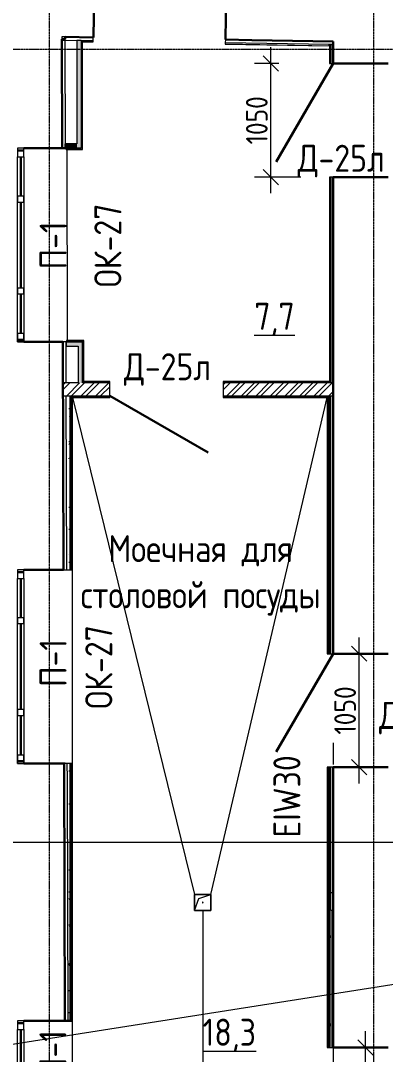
# Model space of a CAD drawing. Header units: millimetres. Extents: x 504091 to 2165846, y 135022 to 442887.
# Drawn here: x 1445732 to 1449105, y 332071 to 341631 of the extents above; entities that cross this region are included whole.
import ezdxf

# ---------------------------------------------------------------- set-up
doc = ezdxf.new("R2010")
doc.units = ezdxf.units.MM
doc.linetypes.add('ADSK_Линия сетки', pattern=[25, 20, -2.5, 0, -2.5])
doc.linetypes.add('осеваяX2', pattern=[4, 2.5, -0.5, 0.5, -0.5])
doc.layers.get('Defpoints').update_dxf_attribs({"color": 255})
for name, color, linetype, lineweight in [('_ Окна', 7, 'Continuous', 30), ('Аннотация', 7, 'Continuous', 9), ('Двери', 7, 'Continuous', 20), ('Марки дверей', 7, 'Continuous', 20), ('Марки окон', 7, 'Continuous', 20), ('Марки помещений', 7, 'Continuous', 20), ('Обобщенные модели', 7, 'Continuous', 18), ('Окна', 7, 'Continuous', 18), ('Оси', 165, 'осеваяX2', 13), ('Перекрытие', 7, 'Continuous', 18), ('размеры', 7, 'Continuous', 9), ('Стены внутренние', 7, 'Continuous', 18), ('Стены наружные', 7, 'Continuous', 18), ('Стены несущие', 7, 'Continuous', 30), ('Стены отделка', 7, 'Continuous', 30), ('Стены штриховка', 7, 'Continuous', 18)]:
    doc.layers.add(name, color=color, linetype=linetype, lineweight=lineweight)
doc.layers.add('Линии', color=7, linetype='Continuous', lineweight=9, true_color=0x00a600)
doc.styles.add('GOST Common_2', font='GOST_Common.ttf', dxfattribs={"width": 0.9, "height": 200})
doc.styles.add('GOST Common_4', font='GOST_Common.ttf', dxfattribs={"width": 0.9, "height": 200})
doc.dimstyles.new('ADSK_Основной_2_мм', dxfattribs={"dimscale": 304.8, "dimtxt": 201.142999, "dimasz": 0.463911, "dimexe": 0.492126, "dimexo": 0.492126, "dimgap": 0.098425, "dimtad": 1, "dimrnd": 0.01, "dimdsep": 46, "dimtxsty": 'GOST Common_4', "dimblk1": 'OBLIQUE', "dimblk2": 'OBLIQUE', "dimsah": 1, "dimcen": 0.09, "dimdle": 0.492126, "dimazin": 2, "dimtfac": 1, "dimtdec": 4, "dimtix": 1, "dimtmove": 0, "dimatfit": 3, "dimfxl": 0, "dimtvp": 1, "dimtolj": 1, "dimtzin": 0, "dimlwd": 20, "dimlwe": 20, "dimarcsym": 0})
pattern_1 = [(0, (1400150.29, 304821.34), (406.4, 101.6), [33.528, -271.272, 33.528, -271.272, -1625.6]), (0, (1400150.29, 304821.34), (406.4, 101.6), [-609.6, 33.528, -576.072, 33.528, -271.272, -711.2]), (0, (1400150.29, 304821.34), (406.4, 101.6), [-1524, 33.528, -169.672, 33.528, -474.472]), (120, (1400302.69, 304872.14), (-291.18818, 301.15272), [33.528, -271.272, 33.528, -271.272, -1625.6]), (120, (1400302.69, 304872.14), (-291.18818, 301.15272), [-609.6, 33.528, -576.072, 33.528, -271.272, -711.2]), (120, (1400302.69, 304872.14), (-291.18818, 301.15272), [-1524, 33.528, -169.672, 33.528, -474.472]), (240, (1400353.49, 305075.34), (-115.21182, -402.75272), [33.528, -271.272, 33.528, -271.272, -1625.6]), (240, (1400353.49, 305075.34), (-115.21182, -402.75272), [-609.6, 33.528, -576.072, 33.528, -271.272, -711.2]), (240, (1400353.49, 305075.34), (-115.21182, -402.75272), [-1524, 33.528, -169.672, 33.528, -474.472])]

# ---------------------------------------------------------------- blocks, each defined once
blk = doc.blocks.new('AC_Дверь_Однопольная_Деревянная - 1050х2200 композит с пластиной в 2-х уровнях Д27л-3635531-План 1-го этажа')
at = {"layer": 'Двери', "lineweight": 30}
blk.add_line((525, 255), (-384.3, 780), dxfattribs=at)
blk = doc.blocks.new('AC_Дверь_Однопольная_Деревянная - 1050х2200 EI30 Д34л-6958932-План 1-го этажа')
at = {"layer": 'Двери', "lineweight": 30}
blk.add_line((525, 255), (-384.3, 780), dxfattribs=at)
blk = doc.blocks.new('окно трехпол с фрамугой - 1750-2320_h___нов_ ок27 ЕIW30-2156325-План 1-го этажа')
at = {"layer": '_ Окна', "lineweight": 18}
for p, q in [((-895, 100), (-895, 160)), ((-895, 160), (-815, 160)), ((-815, 100), (-895, 100)), ((-815, 160), (-815, 100)), ((-455, 100), (-455, 160)), ((-455, 160), (-395, 160)), ((-395, 100), (-455, 100)), ((-395, 160), (-395, 100)), ((395, 100), (395, 160)), ((395, 160), (455, 160)), ((455, 100), (395, 100)), ((455, 160), (455, 100)), ((815, 160), (815, 100)), ((895, 160), (815, 160)), ((815, 100), (895, 100)), ((895, 100), (895, 160))]:
    blk.add_line(p, q, dxfattribs=at)
at = {"layer": '_ Окна'}
for p, q in [((-875, 100), (-875, 160)), ((-815, 130), (-455, 130)), ((-395, 130), (395, 130)), ((455, 130), (815, 130)), ((875, 100), (875, 160))]:
    blk.add_line(p, q, dxfattribs=at)
at = {"layer": 'Окна'}
for p, q in [((-895, 160), (-895, 100)), ((-815, 160), (-895, 160)), ((-895, 100), (-815, 100)), ((-815, 160), (-455, 160)), ((-455, 100), (-815, 100)), ((-395, 160), (-455, 160)), ((-455, 100), (-395, 100)), ((-395, 160), (395, 160)), ((395, 100), (-395, 100)), ((455, 160), (395, 160)), ((395, 100), (455, 100)), ((455, 160), (815, 160)), ((815, 100), (455, 100)), ((895, 160), (815, 160)), ((815, 100), (895, 100)), ((895, 100), (895, 160))]:
    blk.add_line(p, q, dxfattribs=at)
blk = doc.blocks.new('окно трехпол с фрамугой - 1750-2320_h___нов_-2116613-План 1-го этажа')
at = {"layer": '_ Окна', "lineweight": 18}
for p, q in [((-895, 100), (-895, 160)), ((-895, 160), (-815, 160)), ((-815, 100), (-895, 100)), ((-815, 160), (-815, 100)), ((-455, 100), (-455, 160)), ((-455, 160), (-395, 160)), ((-395, 100), (-455, 100)), ((-395, 160), (-395, 100)), ((395, 100), (395, 160)), ((395, 160), (455, 160)), ((455, 100), (395, 100)), ((455, 160), (455, 100)), ((815, 160), (815, 100)), ((895, 160), (815, 160)), ((815, 100), (895, 100)), ((895, 100), (895, 160))]:
    blk.add_line(p, q, dxfattribs=at)
at = {"layer": '_ Окна'}
for p, q in [((-875, 100), (-875, 160)), ((-815, 130), (-455, 130)), ((-395, 130), (395, 130)), ((455, 130), (815, 130)), ((875, 100), (875, 160))]:
    blk.add_line(p, q, dxfattribs=at)
at = {"layer": 'Окна'}
for p, q in [((-895, 160), (-895, 100)), ((-815, 160), (-895, 160)), ((-895, 100), (-815, 100)), ((-815, 160), (-455, 160)), ((-455, 100), (-815, 100)), ((-395, 160), (-455, 160)), ((-455, 100), (-395, 100)), ((-395, 160), (395, 160)), ((395, 100), (-395, 100)), ((455, 160), (395, 160)), ((395, 100), (455, 100)), ((455, 160), (815, 160)), ((815, 100), (455, 100)), ((895, 160), (815, 160)), ((815, 100), (895, 100)), ((895, 100), (895, 160))]:
    blk.add_line(p, q, dxfattribs=at)
blk = doc.blocks.new('GM_Отверстие прямоугольное _в плите_ - Отверстие-1400855-План 1-го этажа')
at = {"layer": 'Обобщенные модели'}
for p, q in [((-75, -75), (-75, 75)), ((-75, 75), (75, 75)), ((75, 75), (-75, 75)), ((-75, 75), (-75, -75)), ((-75, -75), (-37.5, 37.5)), ((-37.5, 37.5), (75, 75)), ((75, 75), (75, -75)), ((75, -75), (75, 75)), ((75, -75), (-75, -75)), ((-75, -75), (75, -75))]:
    blk.add_line(p, q, dxfattribs=at)
for start, end in [(360, 180), (180, 360), (60, 165), (300, 360), (195, 270)]:
    blk.add_arc((0, 0), 2.5, start, end, dxfattribs=at)
blk = doc.blocks.new('AC_Дверь_Однопольная_Деревянная - 1050х2200 композит с пластиной в 2-х уровнях Д27л-6540841-План 1-го этажа')
at = {"layer": 'Двери', "lineweight": 30}
blk.add_line((525, 75), (-384.3, 600), dxfattribs=at)
blk = doc.blocks.new('_Oblique')
at = {"color": 0, "linetype": 'ByBlock', "lineweight": -2}
blk.add_line((-0.5, -0.5), (0.5, 0.5), dxfattribs=at)
blk = doc.blocks.new('*D2786')
at = {"layer": 'Defpoints', "color": 0, "lineweight": 20, "transparency": 16777216}
for p in [(1448821.7, 332133.7), (1448921.7, 332133.7), (1448821.7, 331083.7)]:
    blk.add_point(p, dxfattribs=at)
at = {"layer": 'размеры', "color": 0, "transparency": 16777216}
for p, q in [((1448921.7, 330933.7), (1448921.7, 332283.7)), ((1448971.7, 332133.7), (1449071.7, 332133.7)), ((1448971.7, 331083.7), (1449071.7, 331083.7))]:
    blk.add_line(p, q, dxfattribs=at)
at = {"layer": 'размеры', "color": 0, "transparency": 16777216, "xscale": 141.4, "yscale": 141.4, "zscale": 141.4}
for p, rotation in [((1448921.7, 332133.7), 90), ((1448921.7, 331083.7), 270)]:
    blk.add_blockref('_Oblique', p, dxfattribs=dict(at, rotation=rotation))
at = {"layer": 'размеры', "color": 0, "lineweight": 20, "transparency": 16777216, "insert": (1448791.7, 331608.7), "char_height": 200, "width": 560.473, "attachment_point": 5, "rotation": 90, "style": 'GOST Common_4'}
blk.add_mtext('\\A1;1050', dxfattribs=at)
blk = doc.blocks.new('*D2788')
at = {"layer": 'Defpoints', "color": 0, "lineweight": 20, "transparency": 16777216}
for p in [(1448763.1, 335776.3), (1448863.1, 335776.3), (1448763.1, 334726.3)]:
    blk.add_point(p, dxfattribs=at)
at = {"layer": 'размеры', "color": 0, "transparency": 16777216}
for p, q in [((1448863.1, 334576.3), (1448863.1, 335926.3)), ((1448913.1, 335776.3), (1449013.1, 335776.3)), ((1448913.1, 334726.3), (1449013.1, 334726.3))]:
    blk.add_line(p, q, dxfattribs=at)
at = {"layer": 'размеры', "color": 0, "transparency": 16777216, "xscale": 141.4, "yscale": 141.4, "zscale": 141.4}
for p, rotation in [((1448863.1, 335776.3), 90), ((1448863.1, 334726.3), 270)]:
    blk.add_blockref('_Oblique', p, dxfattribs=dict(at, rotation=rotation))
at = {"layer": 'размеры', "color": 0, "lineweight": 20, "transparency": 16777216, "insert": (1448733.1, 335251.3), "char_height": 200, "width": 560.473, "attachment_point": 5, "rotation": 90, "style": 'GOST Common_4'}
blk.add_mtext('\\A1;1050', dxfattribs=at)
blk = doc.blocks.new('*D2789')
at = {"layer": 'Defpoints', "color": 0, "lineweight": 20, "transparency": 16777216}
for p in [(1448046.3, 341234.3), (1448271.4, 341234.3), (1448473.6, 340184.3)]:
    blk.add_point(p, dxfattribs=at)
at = {"layer": 'размеры', "color": 0, "transparency": 16777216}
for p, q in [((1448046.3, 340034.3), (1448046.3, 341384.3)), ((1448121.4, 341234.3), (1447896.3, 341234.3)), ((1448323.6, 340184.3), (1447896.3, 340184.3))]:
    blk.add_line(p, q, dxfattribs=at)
at = {"layer": 'размеры', "color": 0, "transparency": 16777216, "xscale": 141.4, "yscale": 141.4, "zscale": 141.4}
for p, rotation in [((1448046.3, 341234.3), 90), ((1448046.3, 340184.3), 270)]:
    blk.add_blockref('_Oblique', p, dxfattribs=dict(at, rotation=rotation))
at = {"layer": 'размеры', "color": 0, "lineweight": 20, "transparency": 16777216, "insert": (1447916.3, 340709.3), "char_height": 200, "width": 560.473, "attachment_point": 5, "rotation": 90, "style": 'GOST Common_4'}
blk.add_mtext('\\A1;1050', dxfattribs=at)

msp = doc.modelspace()

# ---------------------------------------------------------------- hatches: boundary and pattern name
at = {"layer": 'Стены внутренние'}
for points in [[(1446292.018, 340450.1568), (1446292.018, 341448.6037), (1446252.018, 341448.6037), (1446252.018, 340450.1568)], [(1446192.3528, 340450.1568), (1446252.018, 340450.1568), (1446252.018, 340490.1568), (1446145.8011, 340490.1568), (1446145.9478, 340451.1568), (1446145.9696, 340450.1568)], [(1446292.018, 338620.1568), (1446303.7862, 338620.1568), (1446303.7862, 338660.1568), (1446153.7862, 338660.1568), (1446153.7862, 338620.1568), (1446263.7862, 338620.1568)], [(1446292.018, 338280.8971), (1446303.7862, 338280.8971), (1446303.7862, 338620.1568), (1446263.7862, 338620.1568), (1446263.7862, 338280.8971)]]:
    msp.add_hatch(color=256, dxfattribs=at).paths.add_polyline_path(points)
at = {"layer": 'Стены внутренние', "lineweight": 9}
h = msp.add_hatch(dxfattribs=at)
h.set_pattern_fill('FP_12', color=256, style=0, pattern_type=2)
h.set_pattern_definition(pattern_1)
h.paths.add_polyline_path([(1448601.1787, 330617.2445), (1448601.1787, 331083.6625), (1448586.1787, 331083.6625), (1448586.1787, 330617.2445), (1448600.9633, 330617.2445)])
h.paths.add_polyline_path([(1448601.1787, 332133.6625), (1448601.1787, 334726.3441), (1448586.1787, 334726.3441), (1448586.1787, 332133.6625)])
h.paths.add_polyline_path([(1448601.1787, 335776.3441), (1448601.1787, 338130.8971), (1448586.1787, 338130.8971), (1448586.1787, 335776.3441)])
h = msp.add_hatch(dxfattribs=at)
h.set_pattern_fill('FP_12', color=256, style=0, pattern_type=2)
h.set_pattern_definition(pattern_1)
h.paths.add_polyline_path([(1446176.3587, 336411.2752), (1446191.3587, 336411.2752), (1446191.3587, 338111.3665), (1446176.3587, 338111.3665), (1446176.3587, 337182.3465)])
h.paths.add_polyline_path([(1446176.3587, 332380.5145), (1446191.3587, 332380.5145), (1446191.3587, 334621.2752), (1446176.3587, 334621.2752)])
h.paths.add_polyline_path([(1446191.3587, 330631.3665), (1446176.3587, 330671.406), (1446176.3587, 330631.3665)])
h = msp.add_hatch(dxfattribs=at)
h.set_pattern_fill('FP_12', color=256, style=0, pattern_type=2)
h.set_pattern_definition(pattern_1)
h.paths.add_polyline_path([(1446191.3587, 334761.6374), (1446176.3587, 334761.6374), (1446176.3587, 334621.2752), (1446191.3587, 334621.2752)])
at = {"layer": 'Стены штриховка'}
h = msp.add_hatch(dxfattribs=at)
h.set_pattern_fill('ANSI32', color=256, scale=10)
h.set_pattern_definition([(45, (1368096.43, 304821.34), (-67.35192, 67.35192), []), (45, (1368141.33, 304821.34), (-67.35192, 67.35192), [])])
h.paths.add_polyline_path([(1446556.1787, 338280.8971), (1446303.7862, 338280.8971), (1446122.6687, 338280.8971), (1446122.9784, 338160.8971), (1446556.1787, 338160.8971)])
h.paths.add_polyline_path([(1448621.1787, 338280.8971), (1447606.1787, 338280.8971), (1447606.1787, 338160.8971), (1448621.1787, 338160.8971)])

# ---------------------------------------------------------------- linework, layer by layer
at = {"layer": 'Аннотация', "lineweight": 9}
for p, q in [((1449849.8685, 334030.9029), (1442613.4342, 334030.9029)), ((1451322.8093, 333054.2611), (1442474.4845, 331663.512))]:
    msp.add_line(p, q, dxfattribs=at)
at = {"layer": 'Линии', "color": 7}
msp.add_line((1447416.1787, 333400.1483), (1447416.1787, 331490.124), dxfattribs=at)
at = {"layer": 'Оси', "linetype": 'ADSK_Линия сетки'}
for p, q in [((1445999.8592, 300469.847), (1445999.8592, 349044.3426)), ((1448999.8592, 300469.847), (1448999.8592, 349044.3426)), ((1390035.5654, 341366.3441), (1456265.2939, 341366.3441))]:
    msp.add_line(p, q, dxfattribs=at)
at = {"layer": 'Перекрытие'}
for p, q in [((1446151.4944, 338660.1568), (1446153.7862, 338660.1568)), ((1446211.3587, 338144.9971), (1447341.1787, 333550.1483)), ((1447491.1787, 333550.1483), (1448566.1787, 338144.9971))]:
    msp.add_line(p, q, dxfattribs=at)
at = {"layer": 'Перекрытие', "color": 7, "true_color": 0xffffff}
for p, q in [((1448621.1787, 334952.1494), (1448621.1787, 334751.3441)), ((1448621.1787, 332133.6625), (1448621.1787, 331572.1789))]:
    msp.add_line(p, q, dxfattribs=at)
at = {"layer": 'Стены внутренние'}
for p, q in [((1446115.9477, 340451.1568), (1446115.9508, 340450.1568)), ((1446145.9509, 340450.1568), (1446145.9696, 340444.1382)), ((1446121.4911, 338661.1568), (1446121.4942, 338660.1568)), ((1446151.4758, 338666.1382), (1446151.4944, 338660.1568))]:
    msp.add_line(p, q, dxfattribs=at)
at = {"layer": 'Стены наружные'}
for p, q in [((1446145.9696, 340444.1382), (1446151.9695, 340444.1568)), ((1446157.9879, 340438.237), (1446163.4573, 338672.1568)), ((1446157.4758, 338666.1568), (1446151.4758, 338666.1382))]:
    msp.add_line(p, q, dxfattribs=at)
at = {"layer": 'Стены несущие'}
for p, q in [((1446404.4801, 341476.3676), (1446411.9209, 341916.3047)), ((1447633.7461, 341895.6397), (1447626.3054, 341455.7026)), ((1446142.1479, 341460.9757), (1446142.1479, 341480.8045)), ((1446142.1479, 341480.8045), (1446404.4801, 341476.3676)), ((1446112.8207, 341460.8848), (1446142.1479, 341460.9757)), ((1446112.8207, 341460.8848), (1446115.9477, 340451.1568)), ((1447626.3054, 341455.7026), (1447869.8254, 341451.5839)), ((1447869.8254, 341451.5839), (1448621.1787, 341438.8761)), ((1448621.1787, 341438.8761), (1448621.1787, 341234.3441)), ((1448621.1787, 341234.3441), (1449131.1787, 341234.3441)), ((1445762.1479, 340450.1568), (1446142.1479, 340450.1568)), ((1446115.9477, 340451.1568), (1446115.9477, 340451.1568)), ((1446142.1479, 340451.1568), (1446115.9477, 340451.1568)), ((1446142.1479, 340450.1568), (1446142.1479, 340451.1568)), ((1449131.1787, 340184.3441), (1448621.1787, 340184.3441)), ((1448621.1787, 340184.3441), (1448621.1787, 335776.3441)), ((1446121.4942, 338660.1568), (1445762.1479, 338660.1568)), ((1446128.0241, 336551.6374), (1446121.4942, 338660.1568)), ((1445762.1479, 336551.6374), (1446128.0241, 336551.6374)), ((1448621.1787, 335776.3441), (1449131.1787, 335776.3441)), ((1446142.1479, 334761.6374), (1445762.1479, 334761.6374)), ((1446133.5675, 334761.6374), (1446140.9385, 332381.5145)), ((1448621.1787, 332133.6625), (1448621.1787, 334726.3441)), ((1449131.1787, 334726.3441), (1448621.1787, 334726.3441)), ((1445762.1479, 332380.5145), (1446211.3587, 332380.5145)), ((1446142.1479, 332381.5145), (1446140.9385, 332381.5145)), ((1446142.1479, 332380.5145), (1446142.1479, 332381.5145)), ((1448621.1787, 332133.6625), (1449131.1787, 332133.6625))]:
    msp.add_line(p, q, dxfattribs=at)
at = {"layer": 'Стены отделка', "lineweight": 9}
for p, q in [((1446113.3577, 341481.2914), (1446112.8504, 341451.2957)), ((1446142.1479, 341480.8045), (1446113.3577, 341481.2914)), ((1446402.8981, 341434.3883), (1446403.6084, 341476.3823)), ((1446112.8504, 341451.2957), (1446298.1195, 341448.1622)), ((1446142.8205, 341460.9777), (1446142.1479, 341460.9757)), ((1446145.9478, 340451.1568), (1446142.8205, 341460.9777)), ((1446292.018, 341448.6037), (1446252.018, 341448.6037)), ((1446252.018, 341448.6037), (1446252.018, 340490.1568)), ((1446292.018, 341448.6037), (1446292.018, 340450.1568)), ((1446304.018, 341442.1631), (1446292.018, 341442.1631)), ((1446298.1195, 341448.1622), (1446297.9166, 341436.1639)), ((1446297.9166, 341436.1639), (1446402.8981, 341434.3883)), ((1446304.018, 340440.1568), (1446304.018, 341442.1631)), ((1447624.9263, 341425.7216), (1447624.7234, 341413.7233)), ((1447624.7234, 341413.7233), (1448585.9758, 341397.4655)), ((1447625.4336, 341455.7173), (1447624.9263, 341425.7216)), ((1448621.686, 341438.8675), (1447625.4336, 341455.7173)), ((1448585.9758, 341397.4655), (1448586.1787, 341409.4637)), ((1448586.1787, 341409.4637), (1448621.1787, 341408.8718)), ((1448601.1787, 341409.21), (1448589.1787, 341409.21)), ((1448589.1787, 341409.21), (1448589.1787, 341234.3441)), ((1448601.1787, 341408.8718), (1448601.1787, 341409.21)), ((1448621.1787, 341408.8718), (1448601.1787, 341408.8718)), ((1448621.1787, 341408.8718), (1448621.686, 341438.8675)), ((1448589.1787, 341234.3441), (1448621.1787, 341234.3441)), ((1446115.9508, 340450.1568), (1446115.9508, 340450.1568)), ((1446115.9508, 340450.1568), (1446145.9509, 340450.1568)), ((1446252.018, 340490.1568), (1446142.018, 340490.1568)), ((1446142.018, 340490.1568), (1446142.018, 340450.1568)), ((1446292.018, 340450.1568), (1446142.1479, 340450.1568)), ((1446145.9509, 340450.1568), (1446145.9478, 340451.1568)), ((1446151.9695, 340450.1568), (1446151.9695, 340438.1568)), ((1446151.9695, 340438.1568), (1446302.018, 340438.1568)), ((1448621.1787, 340184.3441), (1448589.1787, 340184.3441)), ((1448589.1787, 340184.3441), (1448589.1787, 338292.8971)), ((1446151.4944, 338660.1568), (1446121.4942, 338660.1568)), ((1446152.6689, 338280.8971), (1446151.4944, 338660.1568)), ((1446153.7862, 338660.1568), (1446153.7862, 338620.1568)), ((1446153.7862, 338660.1568), (1446303.7862, 338660.1568)), ((1446153.7862, 338620.1568), (1446263.7862, 338620.1568)), ((1446313.7862, 338672.1568), (1446157.4758, 338672.1568)), ((1446157.4758, 338672.1568), (1446157.4758, 338660.1568)), ((1446263.7862, 338620.1568), (1446263.7862, 338280.8971)), ((1446303.7862, 338280.8971), (1446303.7862, 338660.1568)), ((1446315.7862, 338292.8971), (1446315.7862, 338670.1568)), ((1446263.7862, 338280.8971), (1446122.6687, 338280.8971)), ((1446309.7862, 338280.8971), (1446303.7862, 338280.8971)), ((1446556.1787, 338292.8971), (1446315.7862, 338292.8971)), ((1446556.1787, 338144.9971), (1446556.1787, 338292.8971)), ((1447606.1787, 338292.8971), (1447606.1787, 338144.9971)), ((1448589.1787, 338292.8971), (1447606.1787, 338292.8971)), ((1446158.0242, 336551.6374), (1446153.0405, 338160.8971)), ((1446211.3587, 330590.5145), (1446211.3587, 338144.9971)), ((1446211.3587, 338144.9971), (1446556.1787, 338144.9971)), ((1447606.1787, 338144.9971), (1448577.1787, 338144.9971)), ((1448566.1787, 338144.9971), (1448566.1787, 335776.3441)), ((1448601.1787, 335776.3441), (1448601.1787, 338160.8971)), ((1446128.0241, 336551.6374), (1446211.3587, 336551.6374)), ((1448566.1787, 335776.3441), (1448621.1787, 335776.3441)), ((1446211.3587, 334761.6374), (1446133.5675, 334761.6374)), ((1446164.0023, 334621.2752), (1446163.5677, 334761.6374)), ((1448621.1787, 334726.3441), (1448566.1787, 334726.3441)), ((1448566.1787, 334726.3441), (1448566.1787, 332133.6625)), ((1448601.1787, 333401.3625), (1448601.1787, 334726.3441)), ((1446170.9414, 332380.6074), (1446164.0023, 334621.2752)), ((1448601.1787, 333566.397), (1448621.1787, 333566.397)), ((1448621.1787, 333401.3625), (1448601.1787, 333401.3625)), ((1446140.9385, 332381.5145), (1446140.9416, 332380.5145)), ((1446140.9416, 332380.5145), (1446170.9414, 332380.6074)), ((1448566.1787, 332133.6625), (1448621.1787, 332133.6625))]:
    msp.add_line(p, q, dxfattribs=at)
at = {"layer": 'Стены штриховка'}
for p, q in [((1446297.9504, 341438.1636), (1446402.932, 341436.388)), ((1446298.1195, 341448.1622), (1446403.1011, 341446.3866)), ((1446302.018, 341442.1631), (1446302.018, 340438.1568)), ((1447624.7572, 341415.723), (1448586.0096, 341399.4652)), ((1447624.9263, 341425.7216), (1447624.9263, 341425.7216)), ((1448586.1787, 341409.4637), (1447624.9263, 341425.7216)), ((1448591.1787, 341409.21), (1448591.1787, 341234.3441)), ((1448601.1787, 341408.8718), (1448601.1787, 341234.3441)), ((1446304.018, 340440.1568), (1446151.9695, 340440.1568)), ((1446302.018, 340438.1568), (1446304.018, 340438.1568)), ((1446304.018, 340438.1568), (1446304.018, 340440.1568)), ((1448591.1787, 340184.3441), (1448591.1787, 338290.8971)), ((1448601.1787, 340184.3441), (1448601.1787, 338280.8971)), ((1446315.7862, 338670.1568), (1446157.4758, 338670.1568)), ((1446313.7862, 338290.8971), (1446313.7862, 338672.1568)), ((1446315.7862, 338672.1568), (1446313.7862, 338672.1568)), ((1446315.7862, 338670.1568), (1446315.7862, 338672.1568)), ((1446556.1787, 338280.8971), (1446309.7862, 338280.8971)), ((1446556.1787, 338290.8971), (1446313.7862, 338290.8971)), ((1448591.1787, 338290.8971), (1447606.1787, 338290.8971)), ((1448621.1787, 338280.8971), (1447606.1787, 338280.8971)), ((1446122.9784, 338160.8971), (1446556.1787, 338160.8971)), ((1446191.3587, 336551.6374), (1446191.3587, 338160.8971)), ((1446200.3587, 336551.6374), (1446200.3587, 338151.8971)), ((1446200.3587, 338151.8971), (1446556.1787, 338151.8971)), ((1447606.1787, 338160.8971), (1448621.1787, 338160.8971)), ((1447606.1787, 338151.8971), (1448586.1787, 338151.8971)), ((1448577.1787, 338144.9971), (1448577.1787, 335776.3441)), ((1448586.1787, 338160.8971), (1448586.1787, 335776.3441)), ((1446191.3587, 332380.5145), (1446191.3587, 334761.6374)), ((1446200.3587, 332380.5145), (1446200.3587, 334761.6374)), ((1448577.1787, 334726.3441), (1448577.1787, 332133.6625)), ((1448586.1787, 334726.3441), (1448586.1787, 332133.6625)), ((1448601.1787, 333401.3625), (1448601.1787, 332133.6625))]:
    msp.add_line(p, q, dxfattribs=at)

# ---------------------------------------------------------------- block references
at = {"layer": 'Двери', "rotation": 90}
msp.add_blockref('AC_Дверь_Однопольная_Деревянная - 1050х2200 композит с пластиной в 2-х уровнях Д27л-3635531-План 1-го этажа', (1448876.1787, 340709.3441), dxfattribs=at)
at = {"layer": 'Двери', "color": 8, "true_color": 0x7f7f7f}
for name, p, rotation in [('AC_Дверь_Однопольная_Деревянная - 1050х2200 композит с пластиной в 2-х уровнях Д27л-6540841-План 1-го этажа', (1447081.1787, 338235.8971), 180), ('AC_Дверь_Однопольная_Деревянная - 1050х2200 EI30 Д34л-6958932-План 1-го этажа', (1448876.1787, 335251.3441), 90)]:
    msp.add_blockref(name, p, dxfattribs=dict(at, rotation=rotation))
at = {"layer": 'Обобщенные модели'}
msp.add_blockref('GM_Отверстие прямоугольное _в плите_ - Отверстие-1400855-План 1-го этажа', (1447416.1787, 333475.1483), dxfattribs=at)
at = {"layer": 'Окна', "rotation": 90.00000000000067}
for name, p in [('окно трехпол с фрамугой - 1750-2320_h___нов_ ок27 ЕIW30-2156325-План 1-го этажа', (1445862.1479, 339555.1568)), ('окно трехпол с фрамугой - 1750-2320_h___нов_ ок27 ЕIW30-2156325-План 1-го этажа', (1445862.1479, 335656.6374)), ('окно трехпол с фрамугой - 1750-2320_h___нов_-2116613-План 1-го этажа', (1445862.1479, 331485.5145))]:
    msp.add_blockref(name, p, dxfattribs=at)

# ---------------------------------------------------------------- texts
at = {"layer": 'Аннотация', "color": 1, "lineweight": 9, "true_color": 0xff0000, "insert": (1448069.5407, 334073.2316), "char_height": 250, "width": 559.035, "attachment_point": 1, "rotation": 90, "line_spacing_factor": 1.022766, "style": 'GOST Common_2'}
msp.add_mtext('\\pt360,720,1080,1440,1800,2160,2520,2880,3240,3600,3960,4320,4680,5040,5400,5760,6120,6480,6840,7200,7560,7920,8280,8640,9000,9360,9720,10080,10440,10800,11160,11520;ЕIW30', dxfattribs=at)
at = {"layer": 'Марки дверей', "lineweight": 9, "char_height": 250, "attachment_point": 5, "line_spacing_factor": 1.022766, "style": 'GOST Common_2'}
for s, insert, width in [('\\pt450,900,1350,1800,2250,2700,3150,3600,4050,4500,4950,5400,5850,6300,6750,7200,7650,8100,8550,9000,9450,9900,10350,10800,11250,11700,12150,12600,13050,13500,13950,14400;Д-25л', (1448696.3591, 340332.3679), 851.4), ('\\pt450,900,1350,1800,2250,2700,3150,3600,4050,4500,4950,5400,5850,6300,6750,7200,7650,8100,8550,9000,9450,9900,10350,10800,11250,11700,12150,12600,13050,13500,13950,14400;Д-25л', (1447089.8805, 338404.5052), 869.4), ('\\pt450,900,1350,1800,2250,2700,3150,3600,4050,4500,4950,5400,5850,6300,6750,7200,7650,8100,8550,9000,9450,9900,10350,10800,11250,11700,12150,12600,13050,13500,13950,14400;Д-34л', (1449455.0885, 335180.4879), 869.4)]:
    msp.add_mtext(s, dxfattribs=dict(at, insert=insert, width=width))
at = {"layer": 'Марки окон', "lineweight": 9, "char_height": 250, "attachment_point": 5, "rotation": 90, "line_spacing_factor": 1.022766, "style": 'GOST Common_2'}
for s, insert, width in [('\\pt450,900,1350,1800,2250,2700,3150,3600,4050,4500,4950,5400,5850,6300,6750,7200,7650,8100,8550,9000,9450,9900,10350,10800,11250,11700,12150,12600,13050,13500,13950,14400;ОК-27', (1446539.0546, 339551.5494), 845.1), ('\\pt450,900,1350,1800,2250,2700,3150,3600,4050,4500,4950,5400,5850,6300,6750,7200,7650,8100,8550,9000,9450,9900,10350,10800,11250,11700,12150,12600,13050,13500,13950,14400;П-1', (1446032.2008, 339551.9994), 458.1), ('\\pt450,900,1350,1800,2250,2700,3150,3600,4050,4500,4950,5400,5850,6300,6750,7200,7650,8100,8550,9000,9450,9900,10350,10800,11250,11700,12150,12600,13050,13500,13950,14400;ОК-27', (1446455.2008, 335653.03), 845.1), ('\\pt450,900,1350,1800,2250,2700,3150,3600,4050,4500,4950,5400,5850,6300,6750,7200,7650,8100,8550,9000,9450,9900,10350,10800,11250,11700,12150,12600,13050,13500,13950,14400;П-1', (1446032.2008, 335690.1795), 458.1), ('\\pt450,900,1350,1800,2250,2700,3150,3600,4050,4500,4950,5400,5850,6300,6750,7200,7650,8100,8550,9000,9450,9900,10350,10800,11250,11700,12150,12600,13050,13500,13950,14400;П-1', (1446030.3202, 332072.8386), 458.1)]:
    msp.add_mtext(s, dxfattribs=dict(at, insert=insert, width=width))
at = {"layer": 'Марки помещений', "lineweight": 9, "char_height": 250, "attachment_point": 5, "line_spacing_factor": 1.022766, "style": 'GOST Common_2'}
for s, insert, width in [('\\pt450,900,1350,1800,2250,2700,3150,3600,4050,4500,4950,5400,5850,6300,6750,7200,7650,8100,8550,9000,9450,9900,10350,10800,11250,11700,12150,12600,13050,13500,13950,14400;{\\L7,7}', (1448080.0591, 338867.3403), 405), ('\\pt450,900,1350,1800,2250,2700,3150,3600,4050,4500,4950,5400,5850,6300,6750,7200,7650,8100,8550,9000,9450,9900,10350,10800,11250,11700,12150,12600,13050,13500,13950,14400;Моечная для столовой посуды', (1447396.9908, 336500.5576), 2525.980855), ('\\pt450,900,1350,1800,2250,2700,3150,3600,4050,4500,4950,5400,5850,6300,6750,7200,7650,8100,8550,9000,9450,9900,10350,10800,11250,11700,12150,12600,13050,13500,13950,14400;{\\L18,3}', (1447662.4712, 332246.0705), 518.4)]:
    msp.add_mtext(s, dxfattribs=dict(at, insert=insert, width=width))

# ---------------------------------------------------------------- dimensions: what is measured, and where the dimension line sits
at = {"layer": 'размеры', "lineweight": 20}
for base, p1, p2, override, picture, middle in [((1448046.2515, 341234.3441), (1448473.6183, 340184.3441), (1448271.3602, 341234.3441), {"dimpost": '<>', "dimfxl": 1069.302747, "dimlwd": 65535, "dimlwe": 65535}, '*D2789', (1447916.2515, 340709.3441)), ((1448863.0843, 335776.3441), (1448763.0994, 334726.3441), (1448763.0994, 335776.3441), {"dimpost": '<>', "dimfxl": 1050, "dimlwd": 65535, "dimlwe": 65535}, '*D2788', (1448733.0843, 335251.3441)), ((1448921.6593, 332133.6625), (1448821.6744, 331083.6625), (1448821.6744, 332133.6625), {"dimpost": '<>', "dimfxl": 1050, "dimlwd": 65535, "dimlwe": 65535}, '*D2786', (1448791.6593, 331608.6625))]:
    dim = msp.add_linear_dim(base=base, p1=p1, p2=p2, angle=90, dimstyle='ADSK_Основной_2_мм', override=override, dxfattribs=at)
    dim.commit()
    dim.dimension.update_dxf_attribs({"geometry": picture, "text_midpoint": middle})

doc.saveas('drawing.dxf')
